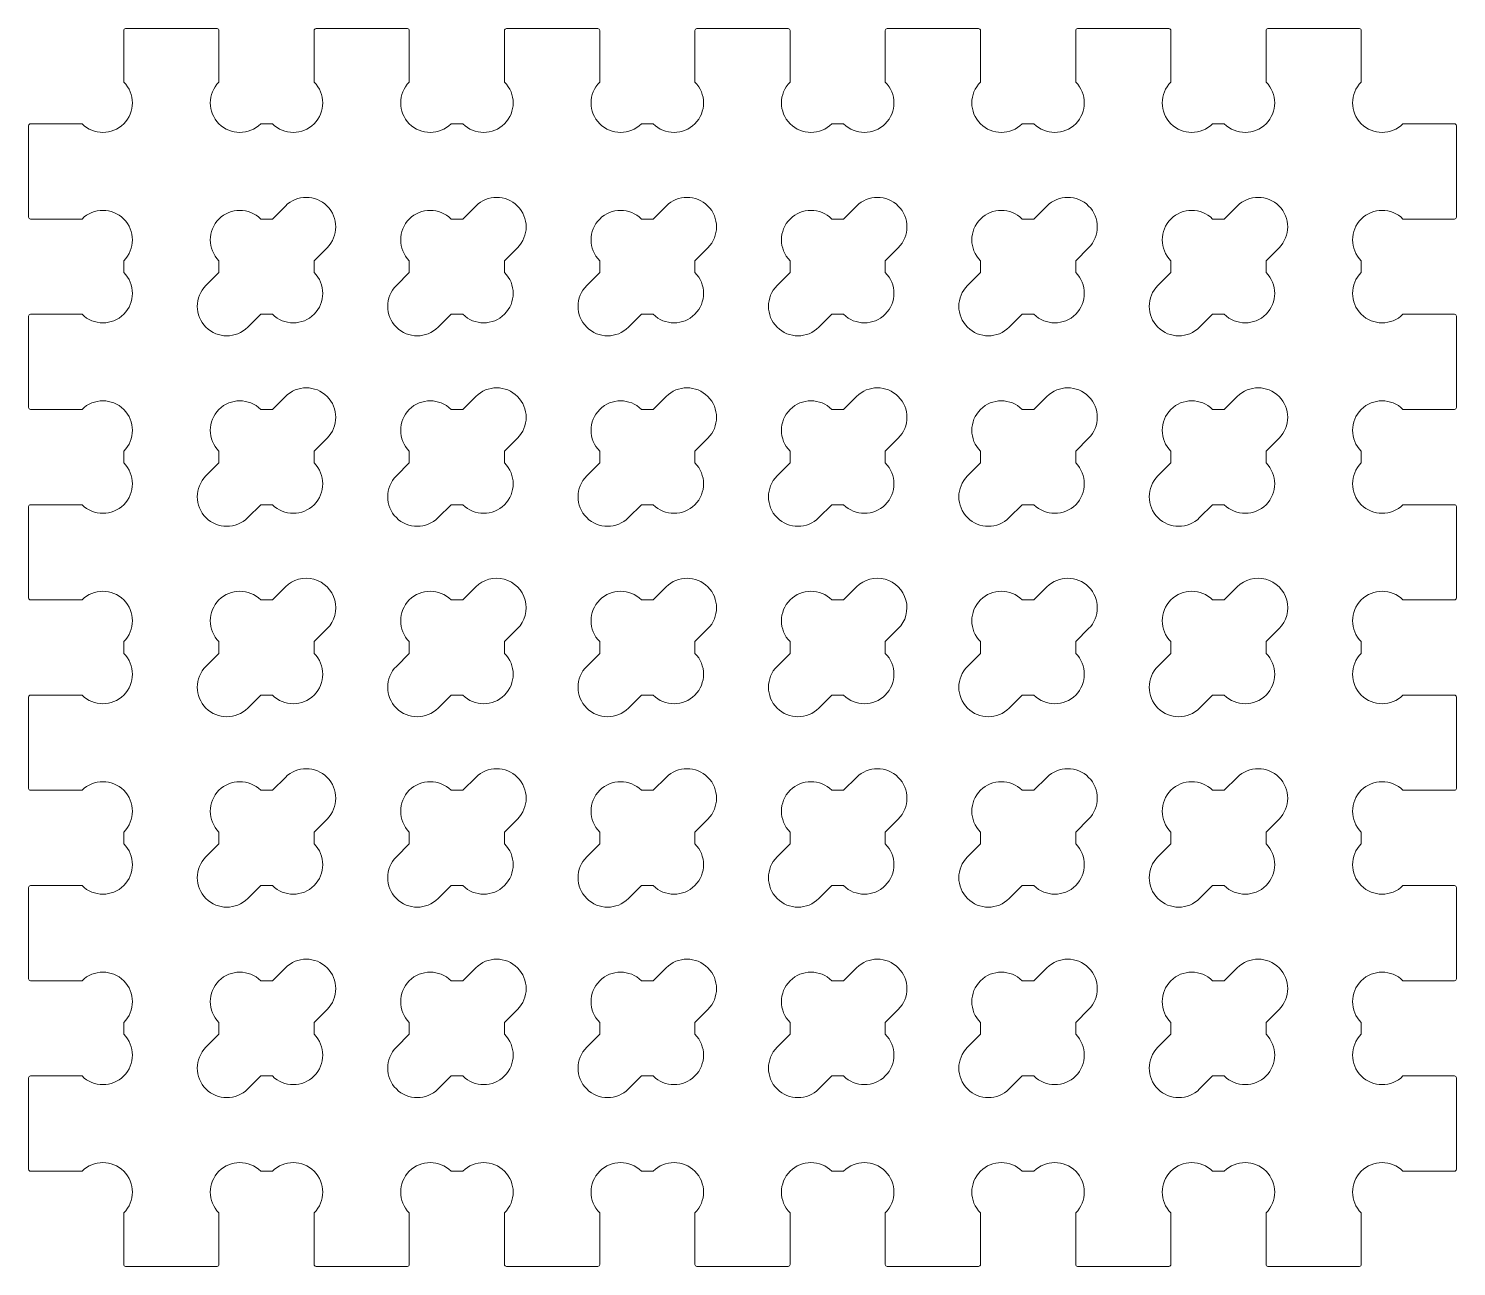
# Model space of a CAD drawing. Header units: millimetres. Extents: x -37.5 to 37.5, y -32.5 to 32.5.
import ezdxf

# ---------------------------------------------------------------- set-up
doc = ezdxf.new("R2010")
doc.units = ezdxf.units.MM
doc.layers.get('0').update_dxf_attribs({"lineweight": 0})
doc.layers.add('holes', color=1, linetype='Continuous', lineweight=0)

msp = doc.modelspace()

# ---------------------------------------------------------------- linework, layer by layer
at = {"flags": 128}
msp.add_lwpolyline([(-34.692, -22.5), (-37.4, -22.5, 0.414214), (-37.5, -22.6), (-37.5, -27.4, 0.414214), (-37.4, -27.5), (-34.692, -27.5, -1), (-32.5, -29.692), (-32.5, -32.4, 0.414214), (-32.4, -32.5), (-27.6, -32.5, 0.414214), (-27.5, -32.4), (-27.5, -29.692, -1), (-25.308, -27.5), (-24.692, -27.5, -1), (-22.5, -29.692), (-22.5, -32.4, 0.414214), (-22.4, -32.5), (-17.6, -32.5, 0.414214), (-17.5, -32.4), (-17.5, -29.692, -1), (-15.308, -27.5), (-14.692, -27.5, -1), (-12.5, -29.692), (-12.5, -32.4, 0.414214), (-12.4, -32.5), (-7.6, -32.5, 0.414214), (-7.5, -32.4), (-7.5, -29.692, -1), (-5.308, -27.5), (-4.692, -27.5, -1), (-2.5, -29.692), (-2.5, -32.4, 0.414214), (-2.4, -32.5), (2.4, -32.5, 0.414214), (2.5, -32.4), (2.5, -29.692, -1), (4.692, -27.5), (5.308, -27.5, -1), (7.5, -29.692), (7.5, -32.4, 0.414214), (7.6, -32.5), (12.4, -32.5, 0.414214), (12.5, -32.4), (12.5, -29.692, -1), (14.692, -27.5), (15.308, -27.5, -1), (17.5, -29.692), (17.5, -32.4, 0.414214), (17.6, -32.5), (22.4, -32.5, 0.414214), (22.5, -32.4), (22.5, -29.692, -1), (24.692, -27.5), (25.308, -27.5, -1), (27.5, -29.692), (27.5, -32.4, 0.414214), (27.6, -32.5), (32.4, -32.5, 0.414214), (32.5, -32.4), (32.5, -29.692, -1), (34.692, -27.5), (37.4, -27.5, 0.414214), (37.5, -27.4), (37.5, -22.6, 0.414214), (37.4, -22.5), (34.692, -22.5, -1), (32.5, -20.308), (32.5, -19.692, -1), (34.692, -17.5), (37.4, -17.5, 0.414214), (37.5, -17.4), (37.5, -12.6, 0.414214), (37.4, -12.5), (34.692, -12.5, -1), (32.5, -10.308), (32.5, -9.692, -1), (34.692, -7.5), (37.4, -7.5, 0.414214), (37.5, -7.4), (37.5, -2.6, 0.414214), (37.4, -2.5), (34.692, -2.5, -1), (32.5, -0.308), (32.5, 0.308, -1), (34.692, 2.5), (37.4, 2.5, 0.414214), (37.5, 2.6), (37.5, 7.4, 0.414214), (37.4, 7.5), (34.692, 7.5, -1), (32.5, 9.692), (32.5, 10.308, -1), (34.692, 12.5), (37.4, 12.5, 0.414214), (37.5, 12.6), (37.5, 17.4, 0.414214), (37.4, 17.5), (34.692, 17.5, -1), (32.5, 19.692), (32.5, 20.308, -1), (34.692, 22.5), (37.4, 22.5, 0.414214), (37.5, 22.6), (37.5, 27.4, 0.414214), (37.4, 27.5), (34.692, 27.5, -1), (32.5, 29.692), (32.5, 32.4, 0.414214), (32.4, 32.5), (27.6, 32.5, 0.414214), (27.5, 32.4), (27.5, 29.692, -1), (25.308, 27.5), (24.692, 27.5, -1), (22.5, 29.692), (22.5, 32.4, 0.414214), (22.4, 32.5), (17.6, 32.5, 0.414214), (17.5, 32.4), (17.5, 29.692, -1), (15.308, 27.5), (14.692, 27.5, -1), (12.5, 29.692), (12.5, 32.4, 0.414214), (12.4, 32.5), (7.6, 32.5, 0.414214), (7.5, 32.4), (7.5, 29.692, -1), (5.308, 27.5), (4.692, 27.5, -1), (2.5, 29.692), (2.5, 32.4, 0.414214), (2.4, 32.5), (-2.4, 32.5, 0.414214), (-2.5, 32.4), (-2.5, 29.692, -1), (-4.692, 27.5), (-5.308, 27.5, -1), (-7.5, 29.692), (-7.5, 32.4, 0.414214), (-7.6, 32.5), (-12.4, 32.5, 0.414214), (-12.5, 32.4), (-12.5, 29.692, -1), (-14.692, 27.5), (-15.308, 27.5, -1), (-17.5, 29.692), (-17.5, 32.4, 0.414214), (-17.6, 32.5), (-22.4, 32.5, 0.414214), (-22.5, 32.4), (-22.5, 29.692, -1), (-24.692, 27.5), (-25.308, 27.5, -1), (-27.5, 29.692), (-27.5, 32.4, 0.414214), (-27.6, 32.5), (-32.4, 32.5, 0.414214), (-32.5, 32.4), (-32.5, 29.692, -1), (-34.692, 27.5), (-37.4, 27.5, 0.414214), (-37.5, 27.4), (-37.5, 22.6, 0.414214), (-37.4, 22.5), (-34.692, 22.5, -1), (-32.5, 20.308), (-32.5, 19.692, -1), (-34.692, 17.5), (-37.4, 17.5, 0.414214), (-37.5, 17.4), (-37.5, 12.6, 0.414214), (-37.4, 12.5), (-34.692, 12.5, -1), (-32.5, 10.308), (-32.5, 9.692, -1), (-34.692, 7.5), (-37.4, 7.5, 0.414214), (-37.5, 7.4), (-37.5, 2.6, 0.414214), (-37.4, 2.5), (-34.692, 2.5, -1), (-32.5, 0.308), (-32.5, -0.308, -1), (-34.692, -2.5), (-37.4, -2.5, 0.414214), (-37.5, -2.6), (-37.5, -7.4, 0.414214), (-37.4, -7.5), (-34.692, -7.5, -1), (-32.5, -9.692), (-32.5, -10.308, -1), (-34.692, -12.5), (-37.4, -12.5, 0.414214), (-37.5, -12.6), (-37.5, -17.4, 0.414214), (-37.4, -17.5), (-34.692, -17.5, -1), (-32.5, -19.692), (-32.5, -20.308, -1), (-34.692, -22.5)], format="xyb", dxfattribs=at)
at = {"layer": 'holes', "flags": 128}
for points in [[(-22.5, 20.308), (-21.818, 20.99, 1), (-24.01, 23.182), (-24.692, 22.5), (-25.308, 22.5, 1), (-27.5, 20.308), (-27.5, 19.692), (-28.182, 19.01, 1), (-25.99, 16.818), (-25.308, 17.5), (-24.692, 17.5, 1), (-22.5, 19.692), (-22.5, 20.308)], [(-12.5, 20.308), (-11.818, 20.99, 1), (-14.01, 23.182), (-14.692, 22.5), (-15.308, 22.5, 1), (-17.5, 20.308), (-17.5, 19.692), (-18.182, 19.01, 1), (-15.99, 16.818), (-15.308, 17.5), (-14.692, 17.5, 1), (-12.5, 19.692), (-12.5, 20.308)], [(-2.5, 20.308), (-1.818, 20.99, 1), (-4.01, 23.182), (-4.692, 22.5), (-5.308, 22.5, 1), (-7.5, 20.308), (-7.5, 19.692), (-8.182, 19.01, 1), (-5.99, 16.818), (-5.308, 17.5), (-4.692, 17.5, 1), (-2.5, 19.692), (-2.5, 20.308)], [(7.5, 20.308), (8.182, 20.99, 1), (5.99, 23.182), (5.308, 22.5), (4.692, 22.5, 1), (2.5, 20.308), (2.5, 19.692), (1.818, 19.01, 1), (4.01, 16.818), (4.692, 17.5), (5.308, 17.5, 1), (7.5, 19.692), (7.5, 20.308)], [(17.5, 20.308), (18.182, 20.99, 1), (15.99, 23.182), (15.308, 22.5), (14.692, 22.5, 1), (12.5, 20.308), (12.5, 19.692), (11.818, 19.01, 1), (14.01, 16.818), (14.692, 17.5), (15.308, 17.5, 1), (17.5, 19.692), (17.5, 20.308)], [(27.5, 20.308), (28.182, 20.99, 1), (25.99, 23.182), (25.308, 22.5), (24.692, 22.5, 1), (22.5, 20.308), (22.5, 19.692), (21.818, 19.01, 1), (24.01, 16.818), (24.692, 17.5), (25.308, 17.5, 1), (27.5, 19.692), (27.5, 20.308)], [(-22.5, 10.308), (-21.818, 10.99, 1), (-24.01, 13.182), (-24.692, 12.5), (-25.308, 12.5, 1), (-27.5, 10.308), (-27.5, 9.692), (-28.182, 9.01, 1), (-25.99, 6.818), (-25.308, 7.5), (-24.692, 7.5, 1), (-22.5, 9.692), (-22.5, 10.308)], [(-12.5, 10.308), (-11.818, 10.99, 1), (-14.01, 13.182), (-14.692, 12.5), (-15.308, 12.5, 1), (-17.5, 10.308), (-17.5, 9.692), (-18.182, 9.01, 1), (-15.99, 6.818), (-15.308, 7.5), (-14.692, 7.5, 1), (-12.5, 9.692), (-12.5, 10.308)], [(-2.5, 10.308), (-1.818, 10.99, 1), (-4.01, 13.182), (-4.692, 12.5), (-5.308, 12.5, 1), (-7.5, 10.308), (-7.5, 9.692), (-8.182, 9.01, 1), (-5.99, 6.818), (-5.308, 7.5), (-4.692, 7.5, 1), (-2.5, 9.692), (-2.5, 10.308)], [(7.5, 10.308), (8.182, 10.99, 1), (5.99, 13.182), (5.308, 12.5), (4.692, 12.5, 1), (2.5, 10.308), (2.5, 9.692), (1.818, 9.01, 1), (4.01, 6.818), (4.692, 7.5), (5.308, 7.5, 1), (7.5, 9.692), (7.5, 10.308)], [(17.5, 10.308), (18.182, 10.99, 1), (15.99, 13.182), (15.308, 12.5), (14.692, 12.5, 1), (12.5, 10.308), (12.5, 9.692), (11.818, 9.01, 1), (14.01, 6.818), (14.692, 7.5), (15.308, 7.5, 1), (17.5, 9.692), (17.5, 10.308)], [(27.5, 10.308), (28.182, 10.99, 1), (25.99, 13.182), (25.308, 12.5), (24.692, 12.5, 1), (22.5, 10.308), (22.5, 9.692), (21.818, 9.01, 1), (24.01, 6.818), (24.692, 7.5), (25.308, 7.5, 1), (27.5, 9.692), (27.5, 10.308)], [(-22.5, 0.308), (-21.818, 0.99, 1), (-24.01, 3.182), (-24.692, 2.5), (-25.308, 2.5, 1), (-27.5, 0.308), (-27.5, -0.308), (-28.182, -0.99, 1), (-25.99, -3.182), (-25.308, -2.5), (-24.692, -2.5, 1), (-22.5, -0.308), (-22.5, 0.308)], [(-12.5, 0.308), (-11.818, 0.99, 1), (-14.01, 3.182), (-14.692, 2.5), (-15.308, 2.5, 1), (-17.5, 0.308), (-17.5, -0.308), (-18.182, -0.99, 1), (-15.99, -3.182), (-15.308, -2.5), (-14.692, -2.5, 1), (-12.5, -0.308), (-12.5, 0.308)], [(-2.5, 0.308), (-1.818, 0.99, 1), (-4.01, 3.182), (-4.692, 2.5), (-5.308, 2.5, 1), (-7.5, 0.308), (-7.5, -0.308), (-8.182, -0.99, 1), (-5.99, -3.182), (-5.308, -2.5), (-4.692, -2.5, 1), (-2.5, -0.308), (-2.5, 0.308)], [(7.5, 0.308), (8.182, 0.99, 1), (5.99, 3.182), (5.308, 2.5), (4.692, 2.5, 1), (2.5, 0.308), (2.5, -0.308), (1.818, -0.99, 1), (4.01, -3.182), (4.692, -2.5), (5.308, -2.5, 1), (7.5, -0.308), (7.5, 0.308)], [(17.5, 0.308), (18.182, 0.99, 1), (15.99, 3.182), (15.308, 2.5), (14.692, 2.5, 1), (12.5, 0.308), (12.5, -0.308), (11.818, -0.99, 1), (14.01, -3.182), (14.692, -2.5), (15.308, -2.5, 1), (17.5, -0.308), (17.5, 0.308)], [(27.5, 0.308), (28.182, 0.99, 1), (25.99, 3.182), (25.308, 2.5), (24.692, 2.5, 1), (22.5, 0.308), (22.5, -0.308), (21.818, -0.99, 1), (24.01, -3.182), (24.692, -2.5), (25.308, -2.5, 1), (27.5, -0.308), (27.5, 0.308)], [(-22.5, -9.692), (-21.818, -9.01, 1), (-24.01, -6.818), (-24.692, -7.5), (-25.308, -7.5, 1), (-27.5, -9.692), (-27.5, -10.308), (-28.182, -10.99, 1), (-25.99, -13.182), (-25.308, -12.5), (-24.692, -12.5, 1), (-22.5, -10.308), (-22.5, -9.692)], [(-12.5, -9.692), (-11.818, -9.01, 1), (-14.01, -6.818), (-14.692, -7.5), (-15.308, -7.5, 1), (-17.5, -9.692), (-17.5, -10.308), (-18.182, -10.99, 1), (-15.99, -13.182), (-15.308, -12.5), (-14.692, -12.5, 1), (-12.5, -10.308), (-12.5, -9.692)], [(-2.5, -9.692), (-1.818, -9.01, 1), (-4.01, -6.818), (-4.692, -7.5), (-5.308, -7.5, 1), (-7.5, -9.692), (-7.5, -10.308), (-8.182, -10.99, 1), (-5.99, -13.182), (-5.308, -12.5), (-4.692, -12.5, 1), (-2.5, -10.308), (-2.5, -9.692)], [(7.5, -9.692), (8.182, -9.01, 1), (5.99, -6.818), (5.308, -7.5), (4.692, -7.5, 1), (2.5, -9.692), (2.5, -10.308), (1.818, -10.99, 1), (4.01, -13.182), (4.692, -12.5), (5.308, -12.5, 1), (7.5, -10.308), (7.5, -9.692)], [(17.5, -9.692), (18.182, -9.01, 1), (15.99, -6.818), (15.308, -7.5), (14.692, -7.5, 1), (12.5, -9.692), (12.5, -10.308), (11.818, -10.99, 1), (14.01, -13.182), (14.692, -12.5), (15.308, -12.5, 1), (17.5, -10.308), (17.5, -9.692)], [(27.5, -9.692), (28.182, -9.01, 1), (25.99, -6.818), (25.308, -7.5), (24.692, -7.5, 1), (22.5, -9.692), (22.5, -10.308), (21.818, -10.99, 1), (24.01, -13.182), (24.692, -12.5), (25.308, -12.5, 1), (27.5, -10.308), (27.5, -9.692)], [(-22.5, -19.692), (-21.818, -19.01, 1), (-24.01, -16.818), (-24.692, -17.5), (-25.308, -17.5, 1), (-27.5, -19.692), (-27.5, -20.308), (-28.182, -20.99, 1), (-25.99, -23.182), (-25.308, -22.5), (-24.692, -22.5, 1), (-22.5, -20.308), (-22.5, -19.692)], [(-12.5, -19.692), (-11.818, -19.01, 1), (-14.01, -16.818), (-14.692, -17.5), (-15.308, -17.5, 1), (-17.5, -19.692), (-17.5, -20.308), (-18.182, -20.99, 1), (-15.99, -23.182), (-15.308, -22.5), (-14.692, -22.5, 1), (-12.5, -20.308), (-12.5, -19.692)], [(-2.5, -19.692), (-1.818, -19.01, 1), (-4.01, -16.818), (-4.692, -17.5), (-5.308, -17.5, 1), (-7.5, -19.692), (-7.5, -20.308), (-8.182, -20.99, 1), (-5.99, -23.182), (-5.308, -22.5), (-4.692, -22.5, 1), (-2.5, -20.308), (-2.5, -19.692)], [(7.5, -19.692), (8.182, -19.01, 1), (5.99, -16.818), (5.308, -17.5), (4.692, -17.5, 1), (2.5, -19.692), (2.5, -20.308), (1.818, -20.99, 1), (4.01, -23.182), (4.692, -22.5), (5.308, -22.5, 1), (7.5, -20.308), (7.5, -19.692)], [(17.5, -19.692), (18.182, -19.01, 1), (15.99, -16.818), (15.308, -17.5), (14.692, -17.5, 1), (12.5, -19.692), (12.5, -20.308), (11.818, -20.99, 1), (14.01, -23.182), (14.692, -22.5), (15.308, -22.5, 1), (17.5, -20.308), (17.5, -19.692)], [(27.5, -19.692), (28.182, -19.01, 1), (25.99, -16.818), (25.308, -17.5), (24.692, -17.5, 1), (22.5, -19.692), (22.5, -20.308), (21.818, -20.99, 1), (24.01, -23.182), (24.692, -22.5), (25.308, -22.5, 1), (27.5, -20.308), (27.5, -19.692)]]:
    msp.add_lwpolyline(points, format="xyb", dxfattribs=at)

doc.saveas('drawing.dxf')
